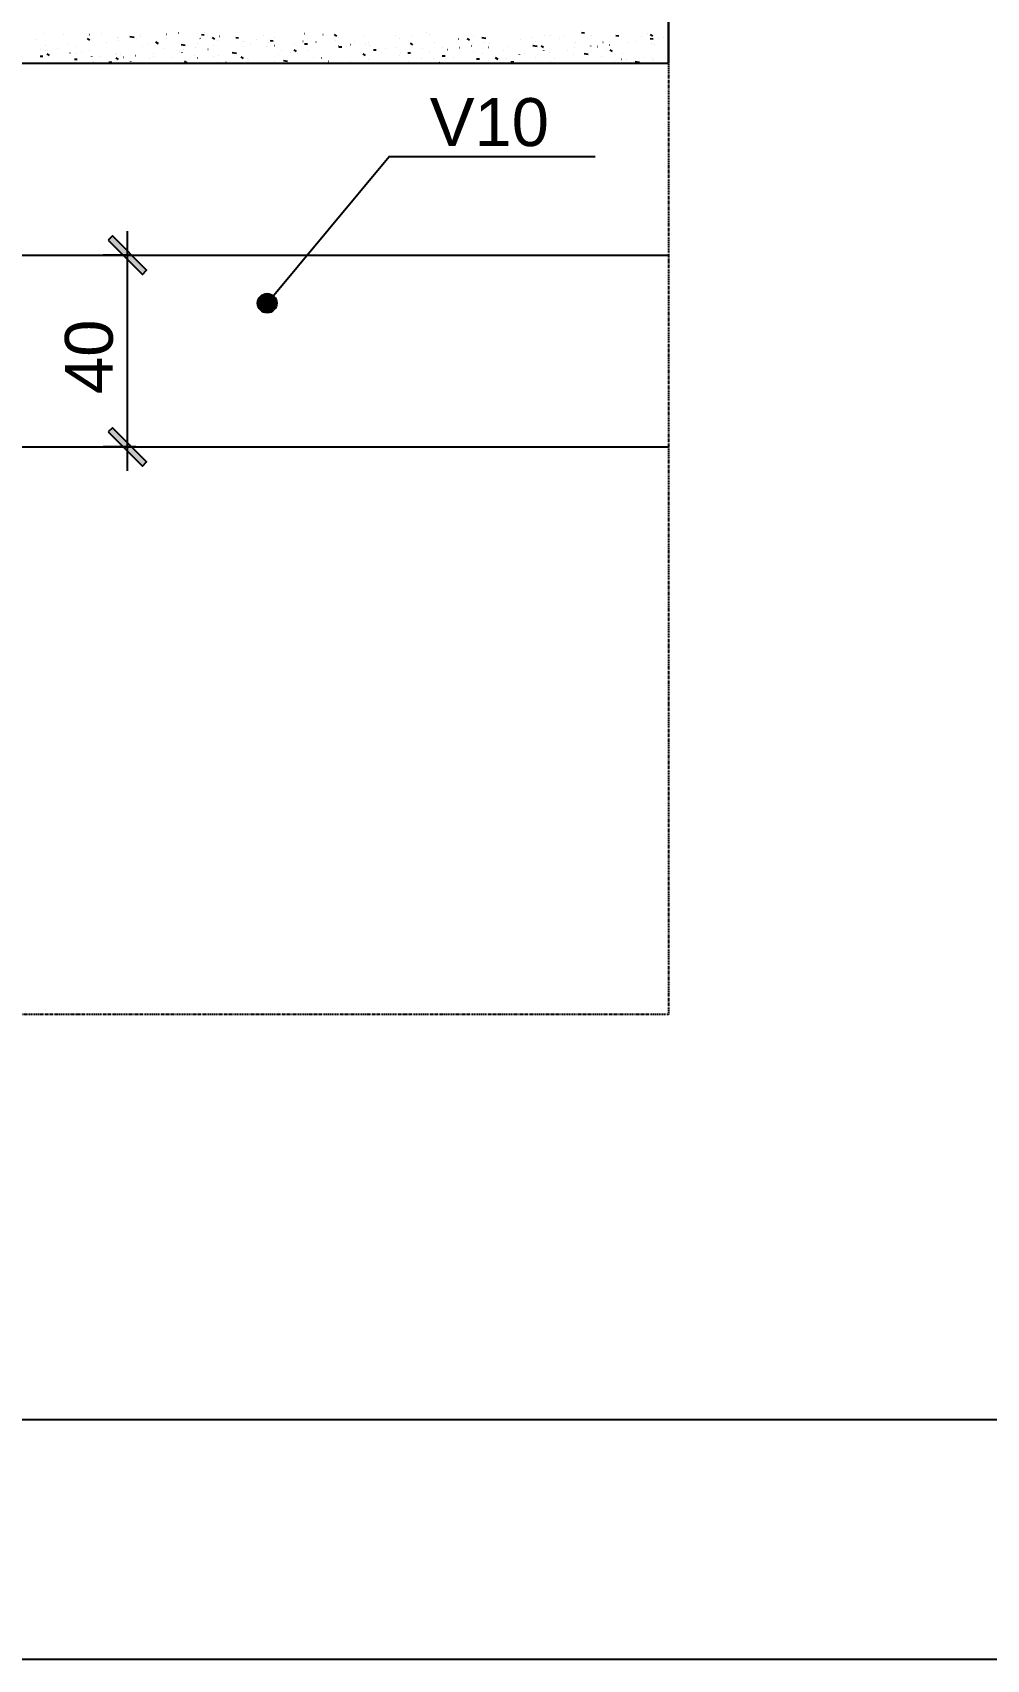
# Model space of a CAD drawing. Extents: x -1789 to 4156, y -3064 to 1391.
# Drawn here: x 1577.9 to 1776.9, y -3064 to -2724.7 of the extents above; entities that cross this region are included whole.
import ezdxf

# ---------------------------------------------------------------- set-up
doc = ezdxf.new("R2010")
doc.units = 0
doc.linetypes.add('ESTILO_TQS_0003', pattern=[0.92, 0.3, -0.15, 0.02, -0.15, 0.3])
for name, color, linetype in [('1', 1, 'CONTINUOUS'), ('2', 2, 'CONTINUOUS'), ('3', 3, 'CONTINUOUS'), ('7', 7, 'CONTINUOUS'), ('9', 254, 'CONTINUOUS')]:
    doc.layers.add(name, color=color, linetype=linetype)
doc.styles.add('TQS_ARIAL', font='arial.ttf')

msp = doc.modelspace()

# ---------------------------------------------------------------- linework, layer by layer
at = {"layer": '1', "linetype": 'Continuous'}
for p, q in [((1597.67345, -2766.0568), (1597.67345, -2816.0568)), ((1598.5909, -2771.0568), (1592.67345, -2771.0568)), ((1599.4945, -2811.0568), (1592.67345, -2811.0568))]:
    msp.add_line(p, q, dxfattribs=at)
for points in [[(2306.3209, -3063.9885), (1381.3209, -3063.9885), (1381.3209, -3013.9885), (1381.3209, -3063.9885), (456.3209, -3063.9885), (456.3209, -3013.9885), (456.3209, -3063.9885), (-468.6791, -3063.9885), (-468.6791, -3013.9885), (-468.6791, -3063.9885), (-738.6791, -3063.9885), (-738.6791, -3013.9885), (-738.6791, -3063.9885), (-1788.6791, -3063.9885), (-1788.6791, -1578.9885), (-1663.6791, -1578.9885), (-1788.6791, -1578.9885), (-1788.6791, -93.9885), (-1663.6791, -93.9885), (-1788.6791, -93.9885), (-1788.6791, 1391.0115)], [(1626.8659, -2781.10885), (1652.3343, -2750.48905), (1695.2888, -2750.48905)], [(1593.6954, -2767.96265), (1600.8407, -2775.1079), (1601.72455, -2774.22405), (1594.5793, -2767.07875), (1593.6954, -2767.96265)], [(1593.6954, -2807.96265), (1600.8407, -2815.1079), (1601.72455, -2814.22405), (1594.5793, -2807.07875), (1593.6954, -2807.96265)]]:
    msp.add_lwpolyline(points, dxfattribs=at)
msp.add_circle((1626.8659, -2781.10885), 2, dxfattribs=at)
for points in [[(1593.6954, -2767.96265), (1601.72455, -2774.22405), (1594.5793, -2767.07875)], [(1593.6954, -2767.96265), (1594.5793, -2767.07875), (1593.6954, -2767.96265)], [(1593.6954, -2767.96265), (1600.8407, -2775.1079), (1601.72455, -2774.22405)], [(1628.8659, -2781.10885), (1625.8659, -2779.3768), (1624.9865, -2780.4248)], [(1628.8659, -2781.10885), (1624.9865, -2780.4248), (1624.9865, -2781.7929)], [(1628.8659, -2781.10885), (1624.9865, -2781.7929), (1625.8659, -2782.8409)], [(1628.8659, -2781.10885), (1627.2132, -2779.13925), (1625.8659, -2779.3768)], [(1628.8659, -2781.10885), (1625.8659, -2782.8409), (1627.2132, -2783.0785)], [(1628.8659, -2781.10885), (1628.39795, -2779.8233), (1627.2132, -2779.13925)], [(1628.8659, -2781.10885), (1627.2132, -2783.0785), (1628.39795, -2782.39445)], [(1628.8659, -2781.10885), (1628.39795, -2782.39445), (1628.8659, -2781.10885)], [(1593.6954, -2807.96265), (1601.72455, -2814.22405), (1594.5793, -2807.07875)], [(1593.6954, -2807.96265), (1594.5793, -2807.07875), (1593.6954, -2807.96265)], [(1593.6954, -2807.96265), (1600.8407, -2815.1079), (1601.72455, -2814.22405)]]:
    msp.add_solid(points, dxfattribs=at)
at = {"layer": '2', "linetype": 'Continuous'}
for p, q in [((1603.5909, -2771.0568), (1603.5909, -2771.0568)), ((1604.4945, -2811.0568), (1604.4945, -2811.0568))]:
    msp.add_line(p, q, dxfattribs=at)
at = {"layer": '2', "linetype": 'ESTILO_TQS_0003'}
msp.add_lwpolyline([(625.76945, -2307.0568), (1710.5603, -2307.0568), (1710.5603, -2929.44445), (625.76945, -2929.44445), (625.76945, -2307.0568)], dxfattribs=at)
at = {"layer": '3', "linetype": 'Continuous'}
for p, q in [((1496.6215, -2771.0568), (1710.5603, -2771.0568)), ((1521.6215, -2811.0568), (1710.5603, -2811.0568))]:
    msp.add_line(p, q, dxfattribs=at)
at = {"layer": '7', "linetype": 'Continuous'}
msp.add_lwpolyline([(-1663.6791, 1341.0115), (4106.3209, 1341.0115), (4106.3209, -3013.9885), (-1663.6791, -3013.9885), (-1663.6791, 1341.0115)], dxfattribs=at)
at = {"layer": '9', "linetype": 'Continuous'}
for p, q in [((1710.5603, -2719.0568), (1710.5603, -2731.0568)), ((1580.3192, -2724.7885), (1580.3291, -2724.7872)), ((1608.40345, -2724.68895), (1608.4134, -2724.68765)), ((1613.7069, -2724.6632), (1613.71485, -2724.6571)), ((1634.6744, -2724.8281), (1634.6843, -2724.8268)), ((1659.99515, -2724.73695), (1660.00305, -2724.7309)), ((1693.0286, -2724.75325), (1692.43085, -2724.70095)), ((1578.47325, -2726.09165), (1578.4659, -2726.0849)), ((1579.49765, -2728.10855), (1579.48925, -2728.10315)), ((1580.54945, -2727.4564), (1580.55735, -2727.4503)), ((1583.191, -2728.0082), (1583.20095, -2728.0069)), ((1584.3812, -2725.1603), (1584.37385, -2725.15355)), ((1585.1364, -2727.17235), (1585.1443, -2727.16625)), ((1586.97835, -2727.5096), (1586.98825, -2727.5083)), ((1589.87615, -2726.2287), (1589.3787, -2725.8932)), ((1589.77525, -2725.13025), (1589.7668, -2725.1249)), ((1592.29935, -2724.91165), (1592.3073, -2724.90555)), ((1593.29385, -2726.67815), (1593.30375, -2726.67685)), ((1595.54635, -2725.65575), (1595.55425, -2725.6497)), ((1595.801, -2725.7938), (1595.7926, -2725.78845)), ((1595.79725, -2726.3486), (1595.80715, -2726.34725)), ((1599.1159, -2725.7158), (1598.22655, -2725.5779)), ((1599.58455, -2725.84995), (1599.5945, -2725.84865)), ((1600.4517, -2725.58135), (1600.44325, -2725.576)), ((1600.5157, -2725.0783), (1600.5236, -2725.0722)), ((1600.81245, -2727.52685), (1600.8051, -2727.5201)), ((1602.0403, -2727.14405), (1602.04825, -2727.13795)), ((1604.1721, -2726.9788), (1603.67465, -2726.64325)), ((1605.2873, -2727.8882), (1605.2952, -2727.8821)), ((1605.78995, -2725.8069), (1605.7815, -2725.80155)), ((1605.90005, -2725.0185), (1605.91, -2725.0172)), ((1609.78835, -2727.371), (1608.89895, -2727.23305)), ((1609.46195, -2728.14735), (1609.47185, -2728.14605)), ((1611.96535, -2727.8178), (1611.97525, -2727.8165)), ((1612.41415, -2726.85175), (1612.4057, -2726.84635)), ((1612.9277, -2725.9385), (1612.92035, -2725.93175)), ((1613.74495, -2725.21735), (1613.14725, -2725.16505)), ((1614.52265, -2728.195), (1614.5142, -2728.1896)), ((1615.95315, -2726.03255), (1615.45575, -2725.697)), ((1615.75265, -2727.3192), (1615.76255, -2727.31785)), ((1616.4664, -2726.258), (1616.45795, -2726.25265)), ((1616.9539, -2725.40735), (1616.96185, -2725.40125)), ((1620.91755, -2725.84485), (1620.31985, -2725.79255)), ((1620.90775, -2725.60905), (1620.9157, -2725.603)), ((1621.72875, -2727.6582), (1621.72135, -2727.6514)), ((1621.8046, -2726.48355), (1621.79615, -2726.4782)), ((1622.06815, -2726.4877), (1622.07805, -2726.4864)), ((1623.44785, -2726.8956), (1623.4558, -2726.8895)), ((1624.57155, -2726.15815), (1624.58145, -2726.15685)), ((1626.0368, -2725.2608), (1626.0294, -2725.25405)), ((1626.69485, -2727.63975), (1626.7028, -2727.63365)), ((1627.14285, -2726.7091), (1627.1344, -2726.70375)), ((1628.09015, -2726.4724), (1627.49245, -2726.4201)), ((1628.3589, -2725.65955), (1628.3688, -2725.65825)), ((1628.43295, -2727.4565), (1628.42555, -2727.44975)), ((1632.48105, -2726.93465), (1632.4726, -2726.9293)), ((1634.3409, -2726.52515), (1634.3335, -2726.5184)), ((1635.26275, -2727.0999), (1634.66505, -2727.0476)), ((1634.944, -2725.32845), (1634.93555, -2725.32305)), ((1637.05245, -2726.6717), (1637.04405, -2726.6663)), ((1638.50425, -2725.0493), (1638.5122, -2725.04325)), ((1641.39225, -2725.40605), (1640.8948, -2725.0705)), ((1641.0451, -2726.32345), (1641.0377, -2726.3167)), ((1641.75125, -2725.79345), (1641.7592, -2725.78735)), ((1641.7737, -2727.4912), (1641.78365, -2727.4899)), ((1642.43535, -2727.72745), (1641.83765, -2727.67515)), ((1643.3211, -2727.49), (1643.3127, -2727.4846)), ((1644.2771, -2727.16165), (1644.28705, -2727.16035)), ((1644.99825, -2726.5376), (1645.00615, -2726.5315)), ((1646.95305, -2725.39215), (1646.94565, -2725.3854)), ((1647.4391, -2726.93815), (1647.4307, -2726.9328)), ((1648.06445, -2726.66305), (1648.07435, -2726.6617)), ((1648.2452, -2727.28175), (1648.25315, -2727.27565)), ((1651.4922, -2728.02585), (1651.5001, -2728.0198)), ((1653.65725, -2725.19045), (1653.6499, -2725.1837)), ((1653.83395, -2727.83685), (1653.8255, -2727.83145)), ((1654.37995, -2725.8316), (1654.38985, -2725.83025)), ((1657.26545, -2727.21995), (1656.768, -2726.88445)), ((1656.88335, -2725.502), (1656.89325, -2725.5007)), ((1659.17215, -2728.0624), (1659.16375, -2728.057)), ((1660.67065, -2725.0034), (1660.6806, -2725.0021)), ((1661.6681, -2726.6889), (1661.67605, -2726.6828)), ((1663.3843, -2727.75865), (1663.3769, -2727.7519)), ((1666.80245, -2725.9848), (1666.8104, -2725.9787)), ((1667.01055, -2727.7665), (1667.0205, -2727.7652)), ((1669.0465, -2726.2737), (1668.5491, -2725.9382)), ((1669.51395, -2727.43695), (1669.52385, -2727.4356)), ((1669.73605, -2726.9694), (1669.744, -2726.9633)), ((1669.96895, -2725.41485), (1669.9605, -2725.4095)), ((1672.497, -2725.90575), (1671.60765, -2725.76785)), ((1672.07745, -2726.7581), (1672.069, -2726.75275)), ((1672.98305, -2727.7135), (1672.991, -2727.70745)), ((1673.3013, -2726.9383), (1673.3112, -2726.937)), ((1677.0487, -2727.58985), (1677.0413, -2727.5831)), ((1679.6168, -2726.10685), (1679.6267, -2726.10555)), ((1682.1202, -2725.7773), (1682.1301, -2725.776)), ((1683.1694, -2727.56095), (1682.28005, -2727.423)), ((1682.4641, -2727.0246), (1682.45565, -2727.01925)), ((1682.88055, -2726.5888), (1682.8732, -2726.58205)), ((1684.5061, -2727.80865), (1684.0087, -2727.47315)), ((1684.6497, -2725.23265), (1684.6576, -2725.2266)), ((1685.9075, -2725.2787), (1685.9174, -2725.27735)), ((1687.89665, -2725.9768), (1687.9046, -2725.9707)), ((1688.6086, -2725.49265), (1688.60125, -2725.4859)), ((1691.00475, -2727.6883), (1690.9974, -2727.68155)), ((1691.14365, -2726.72095), (1691.15155, -2726.71485)), ((1694.3906, -2727.4651), (1694.39855, -2727.459)), ((1694.60725, -2725.23485), (1694.59885, -2725.22945)), ((1695.78485, -2727.57605), (1695.7948, -2727.57475)), ((1696.9127, -2726.75695), (1696.90535, -2726.7502)), ((1697.6376, -2728.2092), (1697.64555, -2728.20315)), ((1698.28825, -2727.2465), (1698.2982, -2727.2452)), ((1700.2012, -2725.38075), (1699.60345, -2725.32845)), ((1702.0756, -2726.7479), (1702.0855, -2726.7466)), ((1703.6169, -2726.5553), (1703.60955, -2726.5485)), ((1704.9939, -2725.5013), (1704.9855, -2725.49595)), ((1706.20005, -2724.87465), (1706.208, -2724.86855)), ((1707.3738, -2726.0083), (1706.77605, -2725.956)), ((1707.27965, -2725.38425), (1706.7822, -2725.0487)), ((1707.1024, -2726.84455), (1707.09395, -2726.8392)), ((1707.5628, -2727.0646), (1707.57075, -2727.0585)), ((1708.3911, -2725.91645), (1708.401, -2725.91515)), ((1709.52485, -2725.62395), (1709.5175, -2725.6172)), ((1710.56095, -2725.87265), (1710.56095, -2725.87265)), ((1710.56095, -2725.87265), (1710.56095, -2725.87265)), ((1710.56095, -2725.87265), (1710.56095, -2725.87265)), ((1710.56095, -2726.2871), (1710.56095, -2726.2871)), ((1710.56095, -2726.57335), (1710.56095, -2726.57335)), ((1710.56095, -2726.57335), (1710.56095, -2726.57335)), ((1710.56095, -2727.5975), (1710.56095, -2727.5975)), ((1579.1413, -2731.0568), (1579.1413, -2731.0568)), ((1579.1413, -2731.0568), (1579.1413, -2731.0568)), ((1579.1413, -2731.0568), (1579.1413, -2731.0568)), ((1580.09435, -2729.67385), (1579.49665, -2729.62155)), ((1580.0741, -2731.0568), (1580.0741, -2731.0568)), ((1580.0741, -2731.0568), (1580.0741, -2731.0568)), ((1580.6876, -2728.3378), (1580.69755, -2728.3365)), ((1581.4739, -2729.45405), (1580.9765, -2729.1185)), ((1583.8501, -2731.0568), (1583.8501, -2731.0568)), ((1583.89175, -2731.0568), (1583.8849, -2731.0505)), ((1583.89175, -2731.0568), (1583.89175, -2731.0568)), ((1583.89175, -2731.0568), (1583.89175, -2731.0568)), ((1584.1255, -2731.0568), (1584.1255, -2731.0568)), ((1584.1255, -2731.0568), (1584.1255, -2731.0568)), ((1584.1255, -2731.0568), (1584.1255, -2731.0568)), ((1584.29085, -2731.0568), (1584.29085, -2731.0568)), ((1584.29085, -2731.0568), (1584.29085, -2731.0568)), ((1585.7663, -2728.92685), (1585.7579, -2728.92145)), ((1587.26695, -2730.30135), (1586.66925, -2730.24905)), ((1587.0434, -2728.9447), (1587.05135, -2728.9386)), ((1587.3627, -2731.0568), (1587.3627, -2731.0568)), ((1588.2003, -2728.6599), (1588.19295, -2728.6531)), ((1588.5076, -2731.0568), (1588.5076, -2731.0568)), ((1588.5076, -2731.0568), (1588.5076, -2731.0568)), ((1589.1097, -2731.0568), (1589.1097, -2731.0568)), ((1589.1097, -2731.0568), (1589.1097, -2731.0568)), ((1589.88435, -2728.375), (1589.8759, -2728.36965)), ((1590.2904, -2729.6888), (1590.2983, -2729.68275)), ((1590.5402, -2730.63845), (1590.55015, -2730.63715)), ((1590.59645, -2730.85555), (1590.5891, -2730.8488)), ((1590.8161, -2731.0568), (1590.8161, -2731.0568)), ((1590.8161, -2731.0568), (1590.8161, -2731.0568)), ((1590.8161, -2731.0568), (1590.8161, -2731.0568)), ((1591.9928, -2729.71825), (1591.98435, -2729.7129)), ((1592.72435, -2731.0568), (1592.72435, -2731.0568)), ((1594.43955, -2730.92885), (1593.84185, -2730.8766)), ((1594.09385, -2731.0568), (1594.09385, -2731.0568)), ((1594.09385, -2731.0568), (1594.09385, -2731.0568)), ((1594.09385, -2731.0568), (1594.09385, -2731.0568)), ((1595.2002, -2729.157), (1595.20815, -2729.1509)), ((1595.8452, -2730.2549), (1595.3478, -2729.9194)), ((1595.4321, -2728.94165), (1595.42475, -2728.9349)), ((1595.9016, -2731.0568), (1595.9016, -2731.0568)), ((1596.3537, -2729.3212), (1596.3453, -2729.3158)), ((1596.8557, -2729.807), (1596.86565, -2729.8057)), ((1596.9411, -2731.0568), (1596.9411, -2731.0568)), ((1596.9411, -2731.0568), (1596.9411, -2731.0568)), ((1596.9411, -2731.0568), (1596.9411, -2731.0568)), ((1597.03405, -2731.0568), (1597.03405, -2731.0568)), ((1597.7404, -2731.0568), (1597.7404, -2731.0568)), ((1597.7404, -2731.0568), (1597.7404, -2731.0568)), ((1598.4622, -2730.66445), (1598.45375, -2730.65905)), ((1599.07805, -2731.0568), (1599.07805, -2731.0568)), ((1599.07805, -2731.0568), (1599.07805, -2731.0568)), ((1599.07805, -2731.0568), (1599.07805, -2731.0568)), ((1599.3591, -2729.47745), (1599.36905, -2729.4761)), ((1601.1579, -2731.0568), (1601.1579, -2731.0568)), ((1601.1579, -2731.0568), (1601.1579, -2731.0568)), ((1601.1579, -2731.0568), (1601.1579, -2731.0568)), ((1602.37945, -2729.98475), (1602.37105, -2729.9794)), ((1603.14645, -2728.9788), (1603.15635, -2728.9775)), ((1603.2086, -2729.72255), (1603.20125, -2729.71575)), ((1604.06225, -2731.0568), (1604.06225, -2731.0568)), ((1604.6647, -2731.0568), (1604.6647, -2731.0568)), ((1604.6647, -2731.0568), (1604.6647, -2731.0568)), ((1604.6647, -2731.0568), (1604.6647, -2731.0568)), ((1605.37465, -2731.0568), (1605.37465, -2731.0568)), ((1605.37465, -2731.0568), (1605.37465, -2731.0568)), ((1605.37465, -2731.0568), (1605.37465, -2731.0568)), ((1607.03015, -2729.7723), (1607.02175, -2729.7669)), ((1608.53425, -2728.6323), (1608.5422, -2728.62625)), ((1609.0464, -2731.0568), (1609.0464, -2731.0568)), ((1609.11655, -2728.7912), (1609.1092, -2728.78445)), ((1609.5914, -2731.0568), (1609.5914, -2731.0568)), ((1609.5914, -2731.0568), (1609.5914, -2731.0568)), ((1609.5914, -2731.0568), (1609.5914, -2731.0568)), ((1610.14115, -2731.00495), (1609.64375, -2730.66945)), ((1610.218, -2731.0568), (1610.218, -2731.0568)), ((1611.58905, -2731.0568), (1611.58905, -2731.0568)), ((1611.58905, -2731.0568), (1611.58905, -2731.0568)), ((1611.78125, -2729.37645), (1611.78915, -2729.37035)), ((1612.3684, -2729.99785), (1612.35995, -2729.99245)), ((1613.80815, -2731.0568), (1613.80815, -2731.0568)), ((1613.80815, -2731.0568), (1613.80815, -2731.0568)), ((1614.0306, -2731.0568), (1614.0306, -2731.0568)), ((1614.69055, -2731.0568), (1614.69055, -2731.0568)), ((1614.69055, -2731.0568), (1614.69055, -2731.0568)), ((1615.6518, -2729.6421), (1615.65975, -2729.636)), ((1616.5613, -2730.8105), (1616.5712, -2730.8092)), ((1616.7468, -2729.43805), (1616.73945, -2729.4313)), ((1618.0249, -2731.0568), (1618.0249, -2731.0568)), ((1618.0249, -2731.0568), (1618.0249, -2731.0568)), ((1618.0249, -2731.0568), (1618.0249, -2731.0568)), ((1618.2752, -2730.86475), (1618.28315, -2730.85865)), ((1618.51335, -2731.0568), (1618.51335, -2731.0568)), ((1619.0148, -2731.0568), (1619.0148, -2731.0568)), ((1619.0148, -2731.0568), (1619.0148, -2731.0568)), ((1619.0148, -2731.0568), (1619.0148, -2731.0568)), ((1619.0647, -2730.4809), (1619.0746, -2730.4796)), ((1620.46075, -2729.0262), (1619.57135, -2728.88825)), ((1621.9222, -2730.0587), (1621.4248, -2729.7232)), ((1622.24165, -2731.0568), (1622.24165, -2731.0568)), ((1622.852, -2729.9823), (1622.8619, -2729.981)), ((1623.04485, -2730.44895), (1623.0364, -2730.44355)), ((1623.4019, -2731.0568), (1623.4019, -2731.0568)), ((1623.99895, -2731.0568), (1623.99895, -2731.0568)), ((1625.43765, -2731.0568), (1625.43765, -2731.0568)), ((1625.43765, -2731.0568), (1625.43765, -2731.0568)), ((1626.45845, -2731.0568), (1626.45845, -2731.0568)), ((1628.38305, -2730.6745), (1628.3746, -2730.6691)), ((1628.98315, -2731.0568), (1628.98315, -2731.0568)), ((1629.1675, -2729.15085), (1629.1774, -2729.14955)), ((1629.9418, -2728.3839), (1629.94975, -2728.3778)), ((1631.13315, -2730.6814), (1630.2438, -2730.54345)), ((1630.6752, -2731.0568), (1630.6752, -2731.0568)), ((1631.6709, -2728.8213), (1631.6808, -2728.81995)), ((1632.362, -2731.0568), (1632.362, -2731.0568)), ((1632.362, -2731.0568), (1632.362, -2731.0568)), ((1632.362, -2731.0568), (1632.362, -2731.0568)), ((1632.99, -2728.63135), (1632.4926, -2728.29585)), ((1633.1888, -2729.128), (1633.19675, -2729.12195)), ((1633.5537, -2731.0568), (1633.5537, -2731.0568)), ((1633.7213, -2730.90005), (1633.71285, -2730.89465)), ((1633.96735, -2731.0568), (1633.96735, -2731.0568)), ((1634.89195, -2731.0568), (1634.89195, -2731.0568)), ((1635.4582, -2728.32265), (1635.46815, -2728.32135)), ((1636.4358, -2729.87215), (1636.4437, -2729.86605)), ((1636.58585, -2731.0568), (1636.58585, -2731.0568)), ((1638.16, -2730.0247), (1638.1526, -2730.01795)), ((1638.9515, -2731.0568), (1638.9515, -2731.0568)), ((1638.9515, -2731.0568), (1638.9515, -2731.0568)), ((1639.1087, -2731.0568), (1639.1087, -2731.0568)), ((1639.2863, -2731.0568), (1639.2863, -2731.0568)), ((1639.68275, -2730.6163), (1639.6907, -2730.6102)), ((1642.0184, -2731.0568), (1642.0184, -2731.0568)), ((1642.0184, -2731.0568), (1642.0184, -2731.0568)), ((1642.0184, -2731.0568), (1642.0184, -2731.0568)), ((1643.32545, -2731.0568), (1643.32545, -2731.0568)), ((1643.32545, -2731.0568), (1643.32545, -2731.0568)), ((1643.9357, -2731.0568), (1643.9357, -2731.0568)), ((1643.9357, -2731.0568), (1643.9357, -2731.0568)), ((1643.9357, -2731.0568), (1643.9357, -2731.0568)), ((1644.3015, -2730.7562), (1644.31145, -2730.7549)), ((1646.2106, -2731.0568), (1646.2106, -2731.0568)), ((1646.2106, -2731.0568), (1646.2106, -2731.0568)), ((1646.2106, -2731.0568), (1646.2106, -2731.0568)), ((1647.3613, -2729.43225), (1646.8639, -2729.0967)), ((1647.5422, -2731.0568), (1647.5422, -2731.0568)), ((1647.5422, -2731.0568), (1647.5422, -2731.0568)), ((1648.08885, -2730.2576), (1648.09875, -2730.2563)), ((1648.9199, -2731.0568), (1648.9199, -2731.0568)), ((1648.9199, -2731.0568), (1648.9199, -2731.0568)), ((1649.60795, -2728.35495), (1649.01025, -2728.30265)), ((1649.5476, -2728.2814), (1649.53915, -2728.27605)), ((1649.7698, -2731.0568), (1649.7698, -2731.0568)), ((1650.77215, -2728.8917), (1650.76475, -2728.88495)), ((1651.759, -2731.0568), (1651.759, -2731.0568)), ((1651.759, -2731.0568), (1651.759, -2731.0568)), ((1653.1349, -2731.0568), (1653.1349, -2731.0568)), ((1653.90405, -2731.0568), (1653.90405, -2731.0568)), ((1653.90405, -2731.0568), (1653.90405, -2731.0568)), ((1653.90405, -2731.0568), (1653.90405, -2731.0568)), ((1654.40435, -2729.42615), (1654.41425, -2729.42485)), ((1654.73915, -2728.77), (1654.7471, -2728.7639)), ((1655.97575, -2731.0568), (1655.97575, -2731.0568)), ((1656.78055, -2728.98245), (1656.18285, -2728.9302)), ((1656.35265, -2730.7676), (1656.36055, -2730.7615)), ((1656.90775, -2729.09655), (1656.91765, -2729.09525)), ((1658.88825, -2731.0568), (1658.88825, -2731.0568)), ((1658.88825, -2731.0568), (1658.88825, -2731.0568)), ((1659.07625, -2730.15605), (1659.06885, -2730.1493)), ((1660.05925, -2731.0568), (1660.05925, -2731.0568)), ((1660.05925, -2731.0568), (1660.05925, -2731.0568)), ((1660.1925, -2731.0568), (1660.1925, -2731.0568)), ((1660.1925, -2731.0568), (1660.1925, -2731.0568)), ((1660.69505, -2728.59795), (1660.70495, -2728.59665)), ((1661.5465, -2730.0178), (1661.55445, -2730.01175)), ((1662.95375, -2731.0568), (1662.7371, -2730.91065)), ((1663.95315, -2729.61), (1663.35545, -2729.5577)), ((1663.87245, -2731.0568), (1663.87245, -2731.0568)), ((1663.87245, -2731.0568), (1663.87245, -2731.0568)), ((1664.40925, -2731.0568), (1664.40925, -2731.0568)), ((1664.40925, -2731.0568), (1664.40925, -2731.0568)), ((1664.4801, -2731.0024), (1664.48805, -2730.99635)), ((1664.5104, -2728.28795), (1664.50195, -2728.28255)), ((1665.78045, -2729.95435), (1665.77305, -2729.9476)), ((1666.98355, -2731.0568), (1666.98355, -2731.0568)), ((1666.98355, -2731.0568), (1666.98355, -2731.0568)), ((1666.98355, -2731.0568), (1666.98355, -2731.0568)), ((1668.626, -2731.0568), (1668.626, -2731.0568)), ((1668.626, -2731.0568), (1668.626, -2731.0568)), ((1668.626, -2731.0568), (1668.626, -2731.0568)), ((1668.8566, -2731.0568), (1668.8566, -2731.0568)), ((1668.8566, -2731.0568), (1668.8566, -2731.0568)), ((1669.34625, -2731.0568), (1669.34625, -2731.0568)), ((1669.34625, -2731.0568), (1669.34625, -2731.0568)), ((1669.8486, -2728.5135), (1669.8402, -2728.5081)), ((1671.12575, -2730.2375), (1670.52805, -2730.1852)), ((1670.57245, -2730.89535), (1670.58235, -2730.89405)), ((1671.6884, -2729.023), (1671.681, -2729.01625)), ((1672.84275, -2731.0568), (1672.84275, -2731.0568)), ((1672.84275, -2731.0568), (1672.84275, -2731.0568)), ((1672.84275, -2731.0568), (1672.84275, -2731.0568)), ((1673.07585, -2730.5658), (1673.08575, -2730.56445)), ((1673.8408, -2731.0568), (1673.8408, -2731.0568)), ((1673.8408, -2731.0568), (1673.8408, -2731.0568)), ((1673.90785, -2731.0568), (1673.90785, -2731.0568)), ((1673.90785, -2731.0568), (1673.90785, -2731.0568)), ((1675.01555, -2730.2999), (1674.51815, -2729.9644)), ((1676.1377, -2731.0568), (1676.1377, -2731.0568)), ((1676.23005, -2728.45765), (1676.23795, -2728.45155)), ((1676.86315, -2730.06715), (1676.87305, -2730.06585)), ((1677.05955, -2731.0568), (1677.05955, -2731.0568)), ((1677.05955, -2731.0568), (1677.05955, -2731.0568)), ((1677.05955, -2731.0568), (1677.05955, -2731.0568)), ((1678.29835, -2730.86505), (1677.70065, -2730.81275)), ((1678.825, -2731.0568), (1678.825, -2731.0568)), ((1678.825, -2731.0568), (1678.825, -2731.0568)), ((1678.825, -2731.0568), (1678.825, -2731.0568)), ((1679.477, -2729.2018), (1679.48495, -2729.1957)), ((1680.49005, -2731.0568), (1680.49005, -2731.0568)), ((1680.52505, -2728.9646), (1680.51665, -2728.9592)), ((1680.8322, -2731.0568), (1680.8322, -2731.0568)), ((1680.8322, -2731.0568), (1680.8322, -2731.0568)), ((1681.2763, -2731.0568), (1681.2763, -2731.0568)), ((1681.2763, -2731.0568), (1681.2763, -2731.0568)), ((1681.2763, -2731.0568), (1681.2763, -2731.0568)), ((1682.724, -2729.94595), (1682.73195, -2729.93985)), ((1683.17865, -2729.2357), (1683.18855, -2729.2344)), ((1683.80915, -2731.0568), (1683.80915, -2731.0568)), ((1683.80915, -2731.0568), (1683.80915, -2731.0568)), ((1684.57255, -2728.36785), (1684.56415, -2728.3625)), ((1685.49305, -2731.0568), (1685.49305, -2731.0568)), ((1685.49305, -2731.0568), (1685.49305, -2731.0568)), ((1685.49305, -2731.0568), (1685.49305, -2731.0568)), ((1685.68205, -2728.90615), (1685.69195, -2728.90485)), ((1685.97095, -2730.69005), (1685.9789, -2730.684)), ((1686.69965, -2730.08835), (1686.6923, -2730.0816)), ((1687.7565, -2731.0568), (1687.7565, -2731.0568)), ((1688.79335, -2731.0568), (1688.79335, -2731.0568)), ((1688.79335, -2731.0568), (1688.79335, -2731.0568)), ((1688.79335, -2731.0568), (1688.79335, -2731.0568)), ((1689.32165, -2731.0568), (1689.32165, -2731.0568)), ((1689.46935, -2728.40755), (1689.4793, -2728.4062)), ((1689.7098, -2731.0568), (1689.7098, -2731.0568)), ((1690.8412, -2729.18615), (1690.8328, -2729.1808)), ((1693.8418, -2729.21615), (1692.95245, -2729.0782)), ((1693.77755, -2731.0568), (1693.77755, -2731.0568)), ((1693.77755, -2731.0568), (1693.77755, -2731.0568)), ((1693.92655, -2731.0568), (1693.92655, -2731.0568)), ((1694.6808, -2731.0568), (1694.6808, -2731.0568)), ((1694.6808, -2731.0568), (1694.6808, -2731.0568)), ((1694.6808, -2731.0568), (1694.6808, -2731.0568)), ((1696.53975, -2729.64125), (1696.5313, -2729.63585)), ((1696.6741, -2731.0568), (1696.6741, -2731.0568)), ((1696.6741, -2731.0568), (1696.6741, -2731.0568)), ((1698.14335, -2731.0568), (1698.14335, -2731.0568)), ((1698.8774, -2728.60955), (1698.38, -2728.27405)), ((1698.7617, -2731.0568), (1698.7617, -2731.0568)), ((1698.7617, -2731.0568), (1698.7617, -2731.0568)), ((1699.34675, -2730.7049), (1699.35665, -2730.7036)), ((1700.7318, -2730.25655), (1700.72445, -2730.24975)), ((1700.88455, -2728.95335), (1700.8925, -2728.94725)), ((1701.60515, -2731.0568), (1701.60515, -2731.0568)), ((1701.85015, -2730.37535), (1701.86005, -2730.37405)), ((1702.3601, -2731.0568), (1702.3601, -2731.0568)), ((1702.3601, -2731.0568), (1702.3601, -2731.0568)), ((1702.5056, -2731.0568), (1702.5056, -2731.0568)), ((1703.33635, -2730.7959), (1703.32795, -2730.7905)), ((1704.51425, -2730.87135), (1703.62485, -2730.7334)), ((1703.7459, -2731.0568), (1703.7459, -2731.0568)), ((1703.7459, -2731.0568), (1703.7459, -2731.0568)), ((1705.63745, -2729.87675), (1705.64735, -2729.87545)), ((1705.71, -2731.0568), (1705.71, -2731.0568)), ((1706.57685, -2731.0568), (1706.57685, -2731.0568)), ((1707.2162, -2730.09235), (1707.20775, -2730.08695)), ((1707.37855, -2730.44165), (1707.38645, -2730.43555)), ((1708.52945, -2731.0568), (1708.52945, -2731.0568)), ((1708.52945, -2731.0568), (1708.52945, -2731.0568)), ((1708.52945, -2731.0568), (1708.52945, -2731.0568)), ((1708.7301, -2731.0568), (1708.7301, -2731.0568)), ((1708.7301, -2731.0568), (1708.7301, -2731.0568)), ((1710.56095, -2729.0479), (1710.56095, -2729.0479)), ((1710.56095, -2729.0479), (1710.56095, -2729.0479)), ((1710.56095, -2729.0479), (1710.56095, -2729.0479))]:
    msp.add_line(p, q, dxfattribs=at)
msp.add_lwpolyline([(1710.56095, -2731.0568), (1710.56095, -2719.0568), (901.08025, -2719.0568), (895.62215, -2722.4032), (895.62215, -2731.0568), (1710.56095, -2731.0568)], dxfattribs=at)

# ---------------------------------------------------------------- texts
at = {"layer": '2', "linetype": 'Continuous', "style": 'TQS_ARIAL'}
msp.add_text('V10', height=10, dxfattribs=at).set_placement((1660.7829, -2748.33965))
msp.add_text('40', height=10, rotation=90, dxfattribs=at).set_placement((1594.67345, -2800.0568))

doc.saveas('drawing.dxf')
